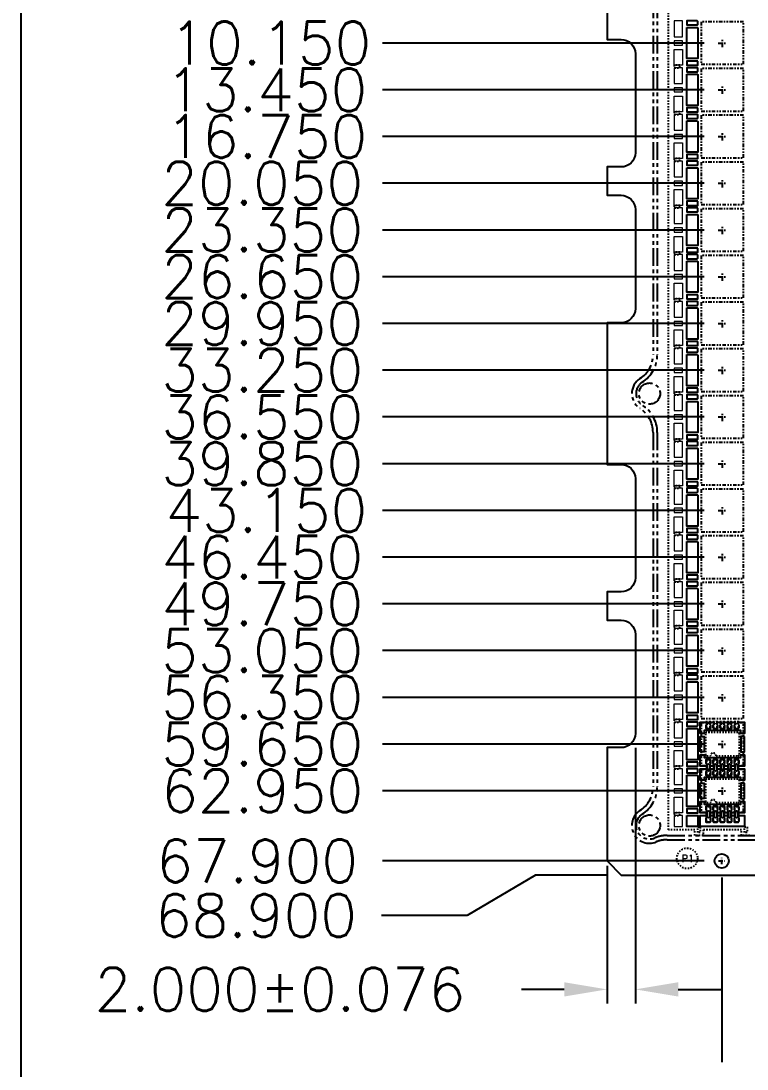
# Model space of a CAD drawing. Extents: x -347 to 20, y -460 to 3.
# Drawn here: x -346.9 to -295.6, y -351.4 to -277.4 of the extents above; entities that cross this region are included whole.
import ezdxf

# ---------------------------------------------------------------- set-up
doc = ezdxf.new("R2010")
doc.units = 0
doc.header["$MEASUREMENT"] = 0
for name, pattern in [('CENTER', [50.8, 31.75, -6.35, 6.35, -6.35]), ('HIDDEN', [0.375, 0.25, -0.125]), ('PHANTOM', [2.5, 1.25, -0.25, 0.25, -0.25, 0.25, -0.25])]:
    doc.linetypes.add(name, pattern=pattern)
for name, color, linetype in [('1', 7, 'CONTINUOUS'), ('1D', 4, 'CONTINUOUS'), ('TEMPLATE', 6, 'CONTINUOUS')]:
    doc.layers.add(name, color=color, linetype=linetype)
doc.styles.add('ROMANS', font='romans', dxfattribs={"width": 0.85, "height": 0.08})
doc.styles.add('simplex', font='SIMPLEX.SHX')

msp = doc.modelspace()

# ---------------------------------------------------------------- linework, layer by layer
at = {"layer": '1'}
msp.add_lwpolyline([(-305.4883, -268.7538), (-305.4883, -278.7538), (-304.4883, -278.7538, -0.4142136), (-303.4883, -279.7538), (-303.4883, -286.7538, -0.4142136), (-304.4883, -287.7538), (-305.4883, -287.7538), (-305.4883, -289.7538), (-304.4883, -289.7538, -0.4142136), (-303.4883, -290.7538), (-303.4883, -297.7538, -0.4142136), (-304.4883, -298.7538), (-305.4883, -298.7538), (-305.4883, -308.7538), (-304.4883, -308.7538, -0.4142136), (-303.4883, -309.7538), (-303.4883, -316.7538, -0.4142136), (-304.4883, -317.7538), (-305.4883, -317.7538), (-305.4883, -319.7538), (-304.4883, -319.7538, -0.4142136), (-303.4883, -320.7538), (-303.4883, -327.7538, -0.4142136), (-304.4883, -328.7538), (-305.4883, -328.7538), (-305.4883, -336.7538), (-304.4883, -337.7538), (-56.4883, -337.7538)], format="xyb", dxfattribs=at)
at = {"layer": '1', "lineweight": 20}
for points in [[(-300.7383, -278.5538), (-300.1583, -278.5538), (-300.1583, -277.4438), (-300.7383, -277.4438)], [(-300.7383, -279.1538), (-300.1583, -279.1538), (-300.1583, -278.8538), (-300.7383, -278.8538)], [(-300.1583, -279.4538), (-300.1583, -280.5638), (-300.7383, -280.5638), (-300.7383, -279.4538)], [(-300.7383, -281.8538), (-300.1583, -281.8538), (-300.1583, -280.7438), (-300.7383, -280.7438)], [(-300.7383, -282.4538), (-300.1583, -282.4538), (-300.1583, -282.1538), (-300.7383, -282.1538)], [(-300.1583, -282.7538), (-300.1583, -283.8638), (-300.7383, -283.8638), (-300.7383, -282.7538)], [(-300.7383, -285.1538), (-300.1583, -285.1538), (-300.1583, -284.0438), (-300.7383, -284.0438)], [(-300.7383, -285.7538), (-300.1583, -285.7538), (-300.1583, -285.4538), (-300.7383, -285.4538)], [(-300.1583, -286.0538), (-300.1583, -287.1638), (-300.7383, -287.1638), (-300.7383, -286.0538)], [(-300.7383, -288.4538), (-300.1583, -288.4538), (-300.1583, -287.3438), (-300.7383, -287.3438)], [(-300.7383, -289.0538), (-300.1583, -289.0538), (-300.1583, -288.7538), (-300.7383, -288.7538)], [(-300.1583, -289.3538), (-300.1583, -290.4638), (-300.7383, -290.4638), (-300.7383, -289.3538)], [(-300.7383, -291.7538), (-300.1583, -291.7538), (-300.1583, -290.6438), (-300.7383, -290.6438)], [(-300.7383, -292.3538), (-300.1583, -292.3538), (-300.1583, -292.0538), (-300.7383, -292.0538)], [(-300.1583, -292.6538), (-300.1583, -293.7638), (-300.7383, -293.7638), (-300.7383, -292.6538)], [(-300.7383, -295.0538), (-300.1583, -295.0538), (-300.1583, -293.9438), (-300.7383, -293.9438)], [(-300.7383, -295.6538), (-300.1583, -295.6538), (-300.1583, -295.3538), (-300.7383, -295.3538)], [(-300.1583, -295.9538), (-300.1583, -297.0638), (-300.7383, -297.0638), (-300.7383, -295.9538)], [(-300.7383, -298.3538), (-300.1583, -298.3538), (-300.1583, -297.2438), (-300.7383, -297.2438)], [(-300.7383, -298.9538), (-300.1583, -298.9538), (-300.1583, -298.6538), (-300.7383, -298.6538)], [(-300.1583, -299.2538), (-300.1583, -300.3638), (-300.7383, -300.3638), (-300.7383, -299.2538)], [(-300.7383, -301.6538), (-300.1583, -301.6538), (-300.1583, -300.5438), (-300.7383, -300.5438)], [(-300.7383, -302.2538), (-300.1583, -302.2538), (-300.1583, -301.9538), (-300.7383, -301.9538)], [(-300.1583, -302.5538), (-300.1583, -303.6638), (-300.7383, -303.6638), (-300.7383, -302.5538)], [(-300.7383, -304.9538), (-300.1583, -304.9538), (-300.1583, -303.8438), (-300.7383, -303.8438)], [(-300.7383, -305.5538), (-300.1583, -305.5538), (-300.1583, -305.2538), (-300.7383, -305.2538)], [(-300.1583, -305.8538), (-300.1583, -306.9638), (-300.7383, -306.9638), (-300.7383, -305.8538)], [(-300.7383, -308.2538), (-300.1583, -308.2538), (-300.1583, -307.1438), (-300.7383, -307.1438)], [(-300.7383, -308.8538), (-300.1583, -308.8538), (-300.1583, -308.5538), (-300.7383, -308.5538)], [(-300.1583, -309.1538), (-300.1583, -310.2638), (-300.7383, -310.2638), (-300.7383, -309.1538)], [(-300.7383, -311.5538), (-300.1583, -311.5538), (-300.1583, -310.4438), (-300.7383, -310.4438)], [(-300.7383, -312.1538), (-300.1583, -312.1538), (-300.1583, -311.8538), (-300.7383, -311.8538)], [(-300.1583, -312.4538), (-300.1583, -313.5638), (-300.7383, -313.5638), (-300.7383, -312.4538)], [(-300.7383, -314.8538), (-300.1583, -314.8538), (-300.1583, -313.7438), (-300.7383, -313.7438)], [(-300.7383, -315.4538), (-300.1583, -315.4538), (-300.1583, -315.1538), (-300.7383, -315.1538)], [(-300.1583, -315.7538), (-300.1583, -316.8638), (-300.7383, -316.8638), (-300.7383, -315.7538)], [(-300.7383, -318.1538), (-300.1583, -318.1538), (-300.1583, -317.0438), (-300.7383, -317.0438)], [(-300.7383, -318.7538), (-300.1583, -318.7538), (-300.1583, -318.4538), (-300.7383, -318.4538)], [(-300.1583, -319.0538), (-300.1583, -320.1638), (-300.7383, -320.1638), (-300.7383, -319.0538)], [(-300.7383, -321.4538), (-300.1583, -321.4538), (-300.1583, -320.3438), (-300.7383, -320.3438)], [(-300.7383, -322.0538), (-300.1583, -322.0538), (-300.1583, -321.7538), (-300.7383, -321.7538)], [(-300.1583, -322.3538), (-300.1583, -323.4638), (-300.7383, -323.4638), (-300.7383, -322.3538)], [(-300.7383, -324.7538), (-300.1583, -324.7538), (-300.1583, -323.6438), (-300.7383, -323.6438)], [(-300.7383, -325.3538), (-300.1583, -325.3538), (-300.1583, -325.0538), (-300.7383, -325.0538)], [(-300.1583, -325.6538), (-300.1583, -326.7638), (-300.7383, -326.7638), (-300.7383, -325.6538)], [(-300.7383, -328.0538), (-300.1583, -328.0538), (-300.1583, -326.9438), (-300.7383, -326.9438)], [(-300.7383, -328.6538), (-300.1583, -328.6538), (-300.1583, -328.3538), (-300.7383, -328.3538)], [(-300.1583, -328.9538), (-300.1583, -330.0638), (-300.7383, -330.0638), (-300.7383, -328.9538)], [(-300.7383, -331.3538), (-300.1583, -331.3538), (-300.1583, -330.2438), (-300.7383, -330.2438)], [(-300.7383, -331.9538), (-300.1583, -331.9538), (-300.1583, -331.6538), (-300.7383, -331.6538)], [(-300.1583, -332.2538), (-300.1583, -333.3638), (-300.7383, -333.3638), (-300.7383, -332.2538)], [(-300.7383, -334.3238), (-300.1583, -334.3238), (-300.1583, -333.5438), (-300.7383, -333.5438)]]:
    msp.add_lwpolyline(points, close=True, dxfattribs=at)
at = {"layer": '1'}
for points in [[(-299.1283, -277.7288, 0.4142136), (-299.0783, -277.6788), (-299.0783, -277.4938, 0.4142136), (-299.1283, -277.4438), (-299.8583, -277.4438), (-299.8583, -277.7288)], [(-299.1283, -281.0288, 0.4142136), (-299.0783, -280.9788), (-299.0783, -280.7938, 0.4142136), (-299.1283, -280.7438), (-299.8583, -280.7438), (-299.8583, -281.0288)], [(-299.1283, -284.3288, 0.4142136), (-299.0783, -284.2788), (-299.0783, -284.0938, 0.4142136), (-299.1283, -284.0438), (-299.8583, -284.0438), (-299.8583, -284.3288)], [(-299.1283, -287.6288, 0.4142136), (-299.0783, -287.5788), (-299.0783, -287.3938, 0.4142136), (-299.1283, -287.3438), (-299.8583, -287.3438), (-299.8583, -287.6288)], [(-299.1283, -290.9288, 0.4142136), (-299.0783, -290.8788), (-299.0783, -290.6938, 0.4142136), (-299.1283, -290.6438), (-299.8583, -290.6438), (-299.8583, -290.9288)], [(-299.1283, -294.2288, 0.4142136), (-299.0783, -294.1788), (-299.0783, -293.9938, 0.4142136), (-299.1283, -293.9438), (-299.8583, -293.9438), (-299.8583, -294.2288)], [(-299.1283, -297.5288, 0.4142136), (-299.0783, -297.4788), (-299.0783, -297.2938, 0.4142136), (-299.1283, -297.2438), (-299.8583, -297.2438), (-299.8583, -297.5288)], [(-299.1283, -300.8288, 0.4142136), (-299.0783, -300.7788), (-299.0783, -300.5938, 0.4142136), (-299.1283, -300.5438), (-299.8583, -300.5438), (-299.8583, -300.8288)], [(-299.1283, -304.1288, 0.4142136), (-299.0783, -304.0788), (-299.0783, -303.8938, 0.4142136), (-299.1283, -303.8438), (-299.8583, -303.8438), (-299.8583, -304.1288)], [(-299.1283, -307.4288, 0.4142136), (-299.0783, -307.3788), (-299.0783, -307.1938, 0.4142136), (-299.1283, -307.1438), (-299.8583, -307.1438), (-299.8583, -307.4288)], [(-299.1283, -310.7288, 0.4142136), (-299.0783, -310.6788), (-299.0783, -310.4938, 0.4142136), (-299.1283, -310.4438), (-299.8583, -310.4438), (-299.8583, -310.7288)], [(-299.1283, -314.0288, 0.4142136), (-299.0783, -313.9788), (-299.0783, -313.7938, 0.4142136), (-299.1283, -313.7438), (-299.8583, -313.7438), (-299.8583, -314.0288)], [(-299.1283, -317.3288, 0.4142136), (-299.0783, -317.2788), (-299.0783, -317.0938, 0.4142136), (-299.1283, -317.0438), (-299.8583, -317.0438), (-299.8583, -317.3288)], [(-299.1283, -320.6288, 0.4142136), (-299.0783, -320.5788), (-299.0783, -320.3938, 0.4142136), (-299.1283, -320.3438), (-299.8583, -320.3438), (-299.8583, -320.6288)], [(-299.1283, -323.9288, 0.4142136), (-299.0783, -323.8788), (-299.0783, -323.6938, 0.4142136), (-299.1283, -323.6438), (-299.8583, -323.6438), (-299.8583, -323.9288)], [(-299.1283, -327.2288, 0.4142136), (-299.0783, -327.1788), (-299.0783, -326.9938, 0.4142136), (-299.1283, -326.9438), (-299.8583, -326.9438), (-299.8583, -327.2288)], [(-297.1633, -327.3538), (-297.1633, -327.1904), (-297.2133, -327.1038), (-297.2133, -326.9438), (-296.9633, -326.9438), (-296.9633, -327.1038), (-297.0133, -327.1904), (-297.0133, -327.3538, 0.4142132), (-296.9633, -327.4038), (-296.7133, -327.4038, 0.4142139), (-296.6633, -327.3538), (-296.6633, -327.1904), (-296.7133, -327.1038), (-296.7133, -326.9438), (-296.4633, -326.9438), (-296.4633, -327.1038), (-296.5133, -327.1904), (-296.5133, -327.3538, 0.4142132), (-296.4633, -327.4038), (-296.2133, -327.4038, 0.4142139), (-296.1633, -327.3538), (-296.1633, -327.1904), (-296.2133, -327.1038), (-296.2133, -326.9438), (-295.7783, -326.9438), (-295.7783, -327.7538), (-296.0383, -327.7538), (-296.0383, -327.5538), (-298.6383, -327.5538), (-298.6383, -327.7538), (-298.8983, -327.7538), (-298.8983, -326.9438), (-298.4633, -326.9438), (-298.4633, -327.1038), (-298.5133, -327.1904), (-298.5133, -327.3538, 0.4142132), (-298.4633, -327.4038), (-298.2133, -327.4038, 0.4142139), (-298.1633, -327.3538), (-298.1633, -327.1904), (-298.2133, -327.1038), (-298.2133, -326.9438), (-297.9633, -326.9438), (-297.9633, -327.1038), (-298.0133, -327.1904), (-298.0133, -327.3538, 0.4142132), (-297.9633, -327.4038), (-297.7133, -327.4038, 0.4142139), (-297.6633, -327.3538), (-297.6633, -327.1904), (-297.7133, -327.1038), (-297.7133, -326.9438), (-297.4633, -326.9438), (-297.4633, -327.1038), (-297.5133, -327.1904), (-297.5133, -327.3538, 0.4142132), (-297.4633, -327.4038), (-297.2133, -327.4038, 0.4142139)], [(-297.4633, -329.6038, 0.4142132), (-297.5133, -329.6538), (-297.5133, -329.8172), (-297.4633, -329.9038), (-297.4633, -330.0638), (-297.7133, -330.0638), (-297.7133, -329.9038), (-297.6633, -329.8172), (-297.6633, -329.6538, 0.4142139), (-297.7133, -329.6038), (-297.9633, -329.6038, 0.4142132), (-298.0133, -329.6538), (-298.0133, -329.8172), (-297.9633, -329.9038), (-297.9633, -330.0638), (-298.2133, -330.0638), (-298.2133, -329.9038), (-298.1633, -329.8172), (-298.1633, -329.6538, 0.4142139), (-298.2133, -329.6038), (-298.4633, -329.6038, 0.4142132), (-298.5133, -329.6538), (-298.5133, -329.8172), (-298.4633, -329.9038), (-298.4633, -330.0638), (-298.8983, -330.0638), (-298.8983, -329.2538), (-298.6383, -329.2538), (-298.6383, -329.4538), (-296.0383, -329.4538), (-296.0383, -329.2538), (-295.7783, -329.2538), (-295.7783, -330.0638), (-296.2133, -330.0638), (-296.2133, -329.9038), (-296.1633, -329.8172), (-296.1633, -329.6538, 0.4142139), (-296.2133, -329.6038), (-296.4633, -329.6038, 0.4142132), (-296.5133, -329.6538), (-296.5133, -329.8172), (-296.4633, -329.9038), (-296.4633, -330.0638), (-296.7133, -330.0638), (-296.7133, -329.9038), (-296.6633, -329.8172), (-296.6633, -329.6538, 0.4142139), (-296.7133, -329.6038), (-296.9633, -329.6038, 0.4142132), (-297.0133, -329.6538), (-297.0133, -329.8172), (-296.9633, -329.9038), (-296.9633, -330.0638), (-297.2133, -330.0638), (-297.2133, -329.9038), (-297.1633, -329.8172), (-297.1633, -329.6538, 0.4142139), (-297.2133, -329.6038)], [(-299.1283, -330.5288, 0.4142136), (-299.0783, -330.4788), (-299.0783, -330.2938, 0.4142136), (-299.1283, -330.2438), (-299.8583, -330.2438), (-299.8583, -330.5288)], [(-297.1633, -330.6538), (-297.1633, -330.4904), (-297.2133, -330.4038), (-297.2133, -330.2438), (-296.9633, -330.2438), (-296.9633, -330.4038), (-297.0133, -330.4904), (-297.0133, -330.6538, 0.4142132), (-296.9633, -330.7038), (-296.7133, -330.7038, 0.4142139), (-296.6633, -330.6538), (-296.6633, -330.4904), (-296.7133, -330.4038), (-296.7133, -330.2438), (-296.4633, -330.2438), (-296.4633, -330.4038), (-296.5133, -330.4904), (-296.5133, -330.6538, 0.4142132), (-296.4633, -330.7038), (-296.2133, -330.7038, 0.4142139), (-296.1633, -330.6538), (-296.1633, -330.4904), (-296.2133, -330.4038), (-296.2133, -330.2438), (-295.7783, -330.2438), (-295.7783, -331.0538), (-296.0383, -331.0538), (-296.0383, -330.8538), (-298.6383, -330.8538), (-298.6383, -331.0538), (-298.8983, -331.0538), (-298.8983, -330.2438), (-298.4633, -330.2438), (-298.4633, -330.4038), (-298.5133, -330.4904), (-298.5133, -330.6538, 0.4142132), (-298.4633, -330.7038), (-298.2133, -330.7038, 0.4142139), (-298.1633, -330.6538), (-298.1633, -330.4904), (-298.2133, -330.4038), (-298.2133, -330.2438), (-297.9633, -330.2438), (-297.9633, -330.4038), (-298.0133, -330.4904), (-298.0133, -330.6538, 0.4142132), (-297.9633, -330.7038), (-297.7133, -330.7038, 0.4142139), (-297.6633, -330.6538), (-297.6633, -330.4904), (-297.7133, -330.4038), (-297.7133, -330.2438), (-297.4633, -330.2438), (-297.4633, -330.4038), (-297.5133, -330.4904), (-297.5133, -330.6538, 0.4142132), (-297.4633, -330.7038), (-297.2133, -330.7038, 0.4142139)], [(-297.4633, -332.9038, 0.4142132), (-297.5133, -332.9538), (-297.5133, -333.1172), (-297.4633, -333.2038), (-297.4633, -333.3638), (-297.7133, -333.3638), (-297.7133, -333.2038), (-297.6633, -333.1172), (-297.6633, -332.9538, 0.4142139), (-297.7133, -332.9038), (-297.9633, -332.9038, 0.4142132), (-298.0133, -332.9538), (-298.0133, -333.1172), (-297.9633, -333.2038), (-297.9633, -333.3638), (-298.2133, -333.3638), (-298.2133, -333.2038), (-298.1633, -333.1172), (-298.1633, -332.9538, 0.4142139), (-298.2133, -332.9038), (-298.4633, -332.9038, 0.4142132), (-298.5133, -332.9538), (-298.5133, -333.1172), (-298.4633, -333.2038), (-298.4633, -333.3638), (-298.8983, -333.3638), (-298.8983, -332.5538), (-298.6383, -332.5538), (-298.6383, -332.7538), (-296.0383, -332.7538), (-296.0383, -332.5538), (-295.7783, -332.5538), (-295.7783, -333.3638), (-296.2133, -333.3638), (-296.2133, -333.2038), (-296.1633, -333.1172), (-296.1633, -332.9538, 0.4142139), (-296.2133, -332.9038), (-296.4633, -332.9038, 0.4142132), (-296.5133, -332.9538), (-296.5133, -333.1172), (-296.4633, -333.2038), (-296.4633, -333.3638), (-296.7133, -333.3638), (-296.7133, -333.2038), (-296.6633, -333.1172), (-296.6633, -332.9538, 0.4142139), (-296.7133, -332.9038), (-296.9633, -332.9038, 0.4142132), (-297.0133, -332.9538), (-297.0133, -333.1172), (-296.9633, -333.2038), (-296.9633, -333.3638), (-297.2133, -333.3638), (-297.2133, -333.2038), (-297.1633, -333.1172), (-297.1633, -332.9538, 0.4142139), (-297.2133, -332.9038)], [(-295.7783, -334.3238), (-298.8983, -334.3238), (-298.8983, -333.5438), (-298.4633, -333.5438), (-298.4633, -333.7038), (-298.5133, -333.7904), (-298.5133, -333.9538, 0.4142132), (-298.4633, -334.0038), (-298.2133, -334.0038, 0.4142139), (-298.1633, -333.9538), (-298.1633, -333.7904), (-298.2133, -333.7038), (-298.2133, -333.5438), (-297.9633, -333.5438), (-297.9633, -333.7038), (-298.0133, -333.7904), (-298.0133, -333.9538, 0.4142132), (-297.9633, -334.0038), (-297.7133, -334.0038, 0.4142139), (-297.6633, -333.9538), (-297.6633, -333.7904), (-297.7133, -333.7038), (-297.7133, -333.5438), (-297.4633, -333.5438), (-297.4633, -333.7038), (-297.5133, -333.7904), (-297.5133, -333.9538, 0.4142132), (-297.4633, -334.0038), (-297.2133, -334.0038, 0.4142139), (-297.1633, -333.9538), (-297.1633, -333.7904), (-297.2133, -333.7038), (-297.2133, -333.5438), (-296.9633, -333.5438), (-296.9633, -333.7038), (-297.0133, -333.7904), (-297.0133, -333.9538, 0.4142132), (-296.9633, -334.0038), (-296.7133, -334.0038, 0.4142139), (-296.6633, -333.9538), (-296.6633, -333.7904), (-296.7133, -333.7038), (-296.7133, -333.5438), (-296.4633, -333.5438), (-296.4633, -333.7038), (-296.5133, -333.7904), (-296.5133, -333.9538, 0.4142132), (-296.4633, -334.0038), (-296.2133, -334.0038, 0.4142139), (-296.1633, -333.9538), (-296.1633, -333.7904), (-296.2133, -333.7038), (-296.2133, -333.5438), (-295.7783, -333.5438)]]:
    msp.add_lwpolyline(points, format="xyb", close=True, dxfattribs=at)
at = {"layer": '1', "linetype": 'ByBlock'}
for points in [[(-299.8623, -277.9038), (-299.1283, -277.9038, -0.4142136), (-299.0783, -277.9538), (-299.0783, -280.1038), (-299.8623, -280.1038)], [(-299.8623, -281.2038), (-299.1283, -281.2038, -0.4142136), (-299.0783, -281.2538), (-299.0783, -283.4038), (-299.8623, -283.4038)], [(-299.8623, -284.5038), (-299.1283, -284.5038, -0.4142136), (-299.0783, -284.5538), (-299.0783, -286.7038), (-299.8623, -286.7038)], [(-299.8623, -287.8038), (-299.1283, -287.8038, -0.4142136), (-299.0783, -287.8538), (-299.0783, -290.0038), (-299.8623, -290.0038)], [(-299.8623, -291.1038), (-299.1283, -291.1038, -0.4142136), (-299.0783, -291.1538), (-299.0783, -293.3038), (-299.8623, -293.3038)], [(-299.8623, -294.4038), (-299.1283, -294.4038, -0.4142136), (-299.0783, -294.4538), (-299.0783, -296.6038), (-299.8623, -296.6038)], [(-299.8623, -297.7038), (-299.1283, -297.7038, -0.4142136), (-299.0783, -297.7538), (-299.0783, -299.9038), (-299.8623, -299.9038)], [(-299.8623, -301.0038), (-299.1283, -301.0038, -0.4142136), (-299.0783, -301.0538), (-299.0783, -303.2038), (-299.8623, -303.2038)], [(-299.8623, -304.3038), (-299.1283, -304.3038, -0.4142136), (-299.0783, -304.3538), (-299.0783, -306.5038), (-299.8623, -306.5038)], [(-299.8623, -307.6038), (-299.1283, -307.6038, -0.4142136), (-299.0783, -307.6538), (-299.0783, -309.8038), (-299.8623, -309.8038)], [(-299.8623, -310.9038), (-299.1283, -310.9038, -0.4142136), (-299.0783, -310.9538), (-299.0783, -313.1038), (-299.8623, -313.1038)], [(-299.8623, -314.2038), (-299.1283, -314.2038, -0.4142136), (-299.0783, -314.2538), (-299.0783, -316.4038), (-299.8623, -316.4038)], [(-299.8623, -317.5038), (-299.1283, -317.5038, -0.4142136), (-299.0783, -317.5538), (-299.0783, -319.7038), (-299.8623, -319.7038)], [(-299.8623, -320.8038), (-299.1283, -320.8038, -0.4142136), (-299.0783, -320.8538), (-299.0783, -323.0038), (-299.8623, -323.0038)], [(-299.8623, -324.1038), (-299.1283, -324.1038, -0.4142136), (-299.0783, -324.1538), (-299.0783, -326.3038), (-299.8623, -326.3038)], [(-299.8623, -327.4038), (-299.1283, -327.4038, -0.4142136), (-299.0783, -327.4538), (-299.0783, -329.6038), (-299.8623, -329.6038)], [(-299.8623, -330.7038), (-299.1283, -330.7038, -0.4142136), (-299.0783, -330.7538), (-299.0783, -332.9038), (-299.8623, -332.9038)]]:
    msp.add_lwpolyline(points, format="xyb", close=True, dxfattribs=at)
at = {"layer": '1'}
for points in [[(-299.0783, -280.2788), (-299.8583, -280.2788), (-299.8583, -280.5638), (-299.0783, -280.5638)], [(-299.0783, -283.5788), (-299.8583, -283.5788), (-299.8583, -283.8638), (-299.0783, -283.8638)], [(-299.0783, -286.8788), (-299.8583, -286.8788), (-299.8583, -287.1638), (-299.0783, -287.1638)], [(-299.0783, -290.1788), (-299.8583, -290.1788), (-299.8583, -290.4638), (-299.0783, -290.4638)], [(-299.0783, -293.4788), (-299.8583, -293.4788), (-299.8583, -293.7638), (-299.0783, -293.7638)], [(-299.0783, -296.7788), (-299.8583, -296.7788), (-299.8583, -297.0638), (-299.0783, -297.0638)], [(-299.0783, -300.0788), (-299.8583, -300.0788), (-299.8583, -300.3638), (-299.0783, -300.3638)], [(-299.0783, -303.3788), (-299.8583, -303.3788), (-299.8583, -303.6638), (-299.0783, -303.6638)], [(-299.0783, -306.6788), (-299.8583, -306.6788), (-299.8583, -306.9638), (-299.0783, -306.9638)], [(-299.0783, -309.9788), (-299.8583, -309.9788), (-299.8583, -310.2638), (-299.0783, -310.2638)], [(-299.0783, -313.2788), (-299.8583, -313.2788), (-299.8583, -313.5638), (-299.0783, -313.5638)], [(-299.0783, -316.5788), (-299.8583, -316.5788), (-299.8583, -316.8638), (-299.0783, -316.8638)], [(-299.0783, -319.8788), (-299.8583, -319.8788), (-299.8583, -320.1638), (-299.0783, -320.1638)], [(-299.0783, -323.1788), (-299.8583, -323.1788), (-299.8583, -323.4638), (-299.0783, -323.4638)], [(-299.0783, -326.4788), (-299.8583, -326.4788), (-299.8583, -326.7638), (-299.0783, -326.7638)], [(-298.8983, -329.0375), (-298.8983, -327.9702), (-298.6383, -327.9702), (-298.6383, -329.0375)], [(-295.7783, -327.9702), (-296.0383, -327.9702), (-296.0383, -329.0375), (-295.7783, -329.0375)], [(-299.0783, -329.7788), (-299.8583, -329.7788), (-299.8583, -330.0638), (-299.0783, -330.0638)], [(-298.8983, -332.3375), (-298.8983, -331.2702), (-298.6383, -331.2702), (-298.6383, -332.3375)], [(-295.7783, -331.2702), (-296.0383, -331.2702), (-296.0383, -332.3375), (-295.7783, -332.3375)], [(-299.0783, -333.0788), (-299.8583, -333.0788), (-299.8583, -333.3638), (-299.0783, -333.3638)], [(-299.8583, -333.5438), (-299.0783, -333.5438), (-299.0783, -334.3238), (-299.8583, -334.3238)]]:
    msp.add_lwpolyline(points, close=True, dxfattribs=at)
msp.add_circle((-297.3883, -336.7538), 0.5, dxfattribs=at)
at = {"layer": '1D', "linetype": 'CENTER', "ltscale": 0.01}
for p, q in [((-297.3383, -279.2926), (-297.3383, -278.7151)), ((-297.6271, -279.0038), (-297.0496, -279.0038)), ((-297.6271, -282.3038), (-297.0496, -282.3038)), ((-297.3383, -282.5926), (-297.3383, -282.0151)), ((-297.6271, -285.6038), (-297.0496, -285.6038)), ((-297.3383, -285.8926), (-297.3383, -285.3151)), ((-297.6271, -288.9038), (-297.0496, -288.9038)), ((-297.3383, -289.1926), (-297.3383, -288.6151)), ((-297.6271, -292.2038), (-297.0496, -292.2038)), ((-297.3383, -292.4926), (-297.3383, -291.9151)), ((-297.3383, -295.7926), (-297.3383, -295.2151)), ((-297.6271, -295.5038), (-297.0496, -295.5038)), ((-297.6271, -298.8038), (-297.0496, -298.8038)), ((-297.3383, -299.0926), (-297.3383, -298.5151)), ((-297.3383, -302.3926), (-297.3383, -301.8151)), ((-297.6271, -302.1038), (-297.0496, -302.1038)), ((-297.6271, -305.4038), (-297.0496, -305.4038)), ((-297.3383, -305.6926), (-297.3383, -305.1151)), ((-297.3383, -308.9926), (-297.3383, -308.4151)), ((-297.6271, -308.7038), (-297.0496, -308.7038)), ((-297.6271, -312.0038), (-297.0496, -312.0038)), ((-297.3383, -312.2926), (-297.3383, -311.7151)), ((-297.3383, -315.5926), (-297.3383, -315.0151)), ((-297.6271, -315.3038), (-297.0496, -315.3038)), ((-297.6271, -318.6038), (-297.0496, -318.6038)), ((-297.3383, -318.8926), (-297.3383, -318.3151)), ((-297.6271, -321.9038), (-297.0496, -321.9038)), ((-297.3383, -322.1926), (-297.3383, -321.6151)), ((-297.6271, -325.2038), (-297.0496, -325.2038)), ((-297.3383, -325.4926), (-297.3383, -324.9151)), ((-297.6271, -328.5038), (-297.0496, -328.5038)), ((-297.3383, -328.7926), (-297.3383, -328.2151)), ((-297.3883, -336.9835), (-297.3883, -336.5242)), ((-297.6179, -336.7538), (-297.1587, -336.7538))]:
    msp.add_line(p, q, dxfattribs=at)
at = {"layer": '1D', "linetype": 'ByBlock'}
for p, q in [((-298.6351, -279.0038), (-321.3433, -279.0038)), ((-298.6351, -282.3038), (-321.3433, -282.3038)), ((-298.6351, -285.6038), (-321.3433, -285.6038)), ((-298.6351, -288.9038), (-321.3433, -288.9038)), ((-298.6351, -292.2038), (-321.3433, -292.2038)), ((-298.6351, -295.5038), (-321.3433, -295.5038)), ((-298.6351, -298.8038), (-321.3433, -298.8038)), ((-298.6351, -302.1038), (-321.3433, -302.1038)), ((-298.6351, -305.4038), (-321.3433, -305.4038)), ((-298.6351, -308.7038), (-321.3433, -308.7038)), ((-298.6351, -312.0038), (-321.3433, -312.0038)), ((-298.6351, -315.3038), (-321.3433, -315.3038)), ((-298.6351, -318.6038), (-321.3433, -318.6038)), ((-298.6351, -321.9038), (-321.3433, -321.9038)), ((-298.6351, -325.2038), (-321.3433, -325.2038)), ((-298.6351, -328.5038), (-321.3433, -328.5038)), ((-303.4883, -328.7618), (-303.4883, -346.8295)), ((-298.6351, -331.8038), (-321.3433, -331.8038)), ((-298.6259, -336.7538), (-321.3433, -336.7538)), ((-305.4883, -337.1024), (-305.4883, -346.8295)), ((-310.5383, -337.7538), (-315.3734, -340.6053)), ((-305.4963, -337.7538), (-310.5383, -337.7538)), ((-315.3734, -340.6053), (-321.4234, -340.6053)), ((-308.5133, -345.8215), (-311.5383, -345.8215)), ((-300.4633, -345.8215), (-297.4383, -345.8215))]:
    msp.add_line(p, q, dxfattribs=at)
at = {"layer": '1D'}
msp.add_line((-297.3883, -337.9244), (-297.3883, -350.9639), dxfattribs=at)
at = {"layer": '1D', "color": 2, "linetype": 'PHANTOM'}
for points in [[(-247.2383, -272.2538), (-301.2383, -272.2538, -0.0990195), (-302.0076, -272.1, 0.9166595), (-303.1614, -274.3072, -0.2559241), (-302.2383, -275.9925), (-302.2383, -301.0152, -0.2559241), (-303.1614, -302.7005, 0.5477226), (-303.1614, -304.8072, -0.2559241), (-302.2383, -306.4925), (-302.2383, -331.5152, -0.2559241), (-303.1614, -333.2005, 0.9166595), (-302.0076, -335.4077, -0.0990195), (-301.2383, -335.2538), (-247.2383, -335.2538, -0.0990195), (-246.4691, -335.4077, 0.9166595), (-245.3153, -333.2005, -0.2559241), (-246.2383, -331.5152), (-246.2383, -306.4925, -0.2559241), (-245.3153, -304.8072, 0.5477226), (-245.3153, -302.7005, -0.2559241), (-246.2383, -301.0152), (-246.2383, -275.9925, -0.2559241), (-245.3153, -274.3072, 0.9166595), (-246.4691, -272.1, -0.0990195)], [(-247.2383, -272.5538), (-301.2383, -272.5538, -0.0990195), (-302.1229, -272.3769, 0.9166595), (-302.9999, -274.0544, -0.2559241), (-301.9383, -275.9925), (-301.9383, -301.0152, -0.2559241), (-302.9999, -302.9533, 0.5477226), (-302.9999, -304.5544, -0.2559241), (-301.9383, -306.4925), (-301.9383, -331.5152, -0.2559241), (-302.9999, -333.4533, 0.9166595), (-302.1229, -335.1308, -0.0990195), (-301.2383, -334.9538), (-247.2383, -334.9538, -0.0990195), (-246.3537, -335.1308, 0.9166595), (-245.4768, -333.4533, -0.2559241), (-246.5383, -331.5152), (-246.5383, -306.4925, -0.2559241), (-245.4768, -304.5544, 0.5477226), (-245.4768, -302.9533, -0.2559241), (-246.5383, -301.0152), (-246.5383, -275.9925, -0.2559241), (-245.4768, -274.0544, 0.9166595), (-246.3537, -272.3769, -0.0990195)]]:
    msp.add_lwpolyline(points, format="xyb", close=True, dxfattribs=at)
at = {"layer": '1D', "linetype": 'HIDDEN', "ltscale": 0.2}
msp.add_lwpolyline([(-295.3983, -334.9538), (-295.9783, -334.9538), (-295.9783, -334.5538), (-298.6983, -334.5538), (-298.6983, -334.9538), (-299.2783, -334.9538), (-299.2783, -334.5538), (-301.1383, -334.5538), (-301.1383, -272.9538)], dxfattribs=at)
at = {"layer": '1D', "color": 2, "linetype": 'PHANTOM', "ltscale": 0.2}
for points in [[(-295.8383, -280.5038), (-295.8383, -277.5038), (-298.8383, -277.5038), (-298.8383, -280.5038)], [(-295.8383, -283.8038), (-295.8383, -280.8038), (-298.8383, -280.8038), (-298.8383, -283.8038)], [(-295.8383, -287.1038), (-295.8383, -284.1038), (-298.8383, -284.1038), (-298.8383, -287.1038)], [(-295.8383, -290.4038), (-295.8383, -287.4038), (-298.8383, -287.4038), (-298.8383, -290.4038)], [(-295.8383, -293.7038), (-295.8383, -290.7038), (-298.8383, -290.7038), (-298.8383, -293.7038)], [(-295.8383, -297.0038), (-295.8383, -294.0038), (-298.8383, -294.0038), (-298.8383, -297.0038)], [(-295.8383, -300.3038), (-295.8383, -297.3038), (-298.8383, -297.3038), (-298.8383, -300.3038)], [(-295.8383, -303.6038), (-295.8383, -300.6038), (-298.8383, -300.6038), (-298.8383, -303.6038)], [(-295.8383, -306.9038), (-295.8383, -303.9038), (-298.8383, -303.9038), (-298.8383, -306.9038)], [(-295.8383, -310.2038), (-295.8383, -307.2038), (-298.8383, -307.2038), (-298.8383, -310.2038)], [(-295.8383, -313.5038), (-295.8383, -310.5038), (-298.8383, -310.5038), (-298.8383, -313.5038)], [(-295.8383, -316.8038), (-295.8383, -313.8038), (-298.8383, -313.8038), (-298.8383, -316.8038)], [(-295.8383, -320.1038), (-295.8383, -317.1038), (-298.8383, -317.1038), (-298.8383, -320.1038)], [(-295.8383, -323.4038), (-295.8383, -320.4038), (-298.8383, -320.4038), (-298.8383, -323.4038)], [(-295.8383, -326.7038), (-295.8383, -323.7038), (-298.8383, -323.7038), (-298.8383, -326.7038)], [(-295.8383, -330.0038), (-295.8383, -327.0038), (-298.8383, -327.0038), (-298.8383, -330.0038)], [(-295.8383, -333.3038), (-295.8383, -330.3038), (-298.8383, -330.3038), (-298.8383, -333.3038)]]:
    msp.add_lwpolyline(points, close=True, dxfattribs=at)
at = {"layer": '1D', "linetype": 'HIDDEN', "ltscale": 0.2}
for points in [[(-300.3383, -280.5638), (-300.7383, -280.5638), (-300.7383, -280.7438), (-300.3383, -280.7438)], [(-300.3383, -283.8638), (-300.7383, -283.8638), (-300.7383, -284.0438), (-300.3383, -284.0438)], [(-300.3383, -287.1638), (-300.7383, -287.1638), (-300.7383, -287.3438), (-300.3383, -287.3438)], [(-300.3383, -290.4638), (-300.7383, -290.4638), (-300.7383, -290.6438), (-300.3383, -290.6438)], [(-300.3383, -293.7638), (-300.7383, -293.7638), (-300.7383, -293.9438), (-300.3383, -293.9438)], [(-300.3383, -297.0638), (-300.7383, -297.0638), (-300.7383, -297.2438), (-300.3383, -297.2438)], [(-300.3383, -300.3638), (-300.7383, -300.3638), (-300.7383, -300.5438), (-300.3383, -300.5438)], [(-300.3383, -303.6638), (-300.7383, -303.6638), (-300.7383, -303.8438), (-300.3383, -303.8438)], [(-300.3383, -306.9638), (-300.7383, -306.9638), (-300.7383, -307.1438), (-300.3383, -307.1438)], [(-300.3383, -310.2638), (-300.7383, -310.2638), (-300.7383, -310.4438), (-300.3383, -310.4438)], [(-300.3383, -313.5638), (-300.7383, -313.5638), (-300.7383, -313.7438), (-300.3383, -313.7438)], [(-300.3383, -316.8638), (-300.7383, -316.8638), (-300.7383, -317.0438), (-300.3383, -317.0438)], [(-300.3383, -320.1638), (-300.7383, -320.1638), (-300.7383, -320.3438), (-300.3383, -320.3438)], [(-300.3383, -323.4638), (-300.7383, -323.4638), (-300.7383, -323.6438), (-300.3383, -323.6438)], [(-300.3383, -326.7638), (-300.7383, -326.7638), (-300.7383, -326.9438), (-300.3383, -326.9438)], [(-300.3383, -330.0638), (-300.7383, -330.0638), (-300.7383, -330.2438), (-300.3383, -330.2438)], [(-300.3383, -333.3638), (-300.7383, -333.3638), (-300.7383, -333.5438), (-300.3383, -333.5438)], [(-298.8983, -334.3538), (-298.8983, -334.7538), (-299.0783, -334.7538), (-299.0783, -334.3538)], [(-295.5983, -334.3538), (-295.5983, -334.7538), (-295.7783, -334.7538), (-295.7783, -334.3538)]]:
    msp.add_lwpolyline(points, close=True, dxfattribs=at)
for points in [[(-298.4633, -326.8538), (-298.4633, -327.3288, 0.4142136), (-298.3883, -327.4038), (-298.2883, -327.4038, 0.4142136), (-298.2133, -327.3288), (-298.2133, -326.8538)], [(-298.2583, -326.8538), (-298.2583, -327.0238, -1), (-298.4183, -327.0238), (-298.4183, -326.8538)], [(-297.9633, -326.8538), (-297.9633, -327.3288, 0.4142136), (-297.8883, -327.4038), (-297.7883, -327.4038, 0.4142136), (-297.7133, -327.3288), (-297.7133, -326.8538)], [(-297.7583, -326.8538), (-297.7583, -327.0238, -1), (-297.9183, -327.0238), (-297.9183, -326.8538)], [(-297.4633, -326.8538), (-297.4633, -327.3288, 0.4142136), (-297.3883, -327.4038), (-297.2883, -327.4038, 0.4142136), (-297.2133, -327.3288), (-297.2133, -326.8538)], [(-297.2583, -326.8538), (-297.2583, -327.0238, -1), (-297.4183, -327.0238), (-297.4183, -326.8538)], [(-296.9633, -326.8538), (-296.9633, -327.3288, 0.4142136), (-296.8883, -327.4038), (-296.7883, -327.4038, 0.4142136), (-296.7133, -327.3288), (-296.7133, -326.8538)], [(-296.7583, -326.8538), (-296.7583, -327.0238, -1), (-296.9183, -327.0238), (-296.9183, -326.8538)], [(-296.4633, -326.8538), (-296.4633, -327.3288, 0.4142136), (-296.3883, -327.4038), (-296.2883, -327.4038, 0.4142136), (-296.2133, -327.3288), (-296.2133, -326.8538)], [(-296.2583, -326.8538), (-296.2583, -327.0238, -1), (-296.4183, -327.0238), (-296.4183, -326.8538)], [(-297.7883, -329.3288), (-296.2383, -329.3288, 0.4142136), (-296.1383, -329.2288), (-296.1383, -327.7788, 0.4142136), (-296.2383, -327.6788), (-298.4383, -327.6788, 0.4142136), (-298.5383, -327.7788), (-298.5383, -329.2288, 0.4142136), (-298.4383, -329.3288), (-298.1883, -329.3288, -1.0000872), (-297.7883, -329.3288, 1.0000872)], [(-297.7883, -332.6288), (-296.2383, -332.6288, 0.4142136), (-296.1383, -332.5288), (-296.1383, -331.0788, 0.4142136), (-296.2383, -330.9788), (-298.4383, -330.9788, 0.4142136), (-298.5383, -331.0788), (-298.5383, -332.5288, 0.4142136), (-298.4383, -332.6288), (-298.1883, -332.6288, -1.0000872), (-297.7883, -332.6288, 1.0000872)]]:
    msp.add_lwpolyline(points, format="xyb", dxfattribs=at)
for points in [[(-298.2883, -329.6038), (-298.3883, -329.6038, 0.4142136), (-298.4633, -329.6788), (-298.4633, -330.6288, 0.4142136), (-298.3883, -330.7038), (-298.2883, -330.7038, 0.4142136), (-298.2133, -330.6288), (-298.2133, -329.6788, 0.4142136)], [(-297.7883, -329.6038), (-297.8883, -329.6038, 0.4142136), (-297.9633, -329.6788), (-297.9633, -330.6288, 0.4142136), (-297.8883, -330.7038), (-297.7883, -330.7038, 0.4142136), (-297.7133, -330.6288), (-297.7133, -329.6788, 0.4142136)], [(-297.2883, -329.6038), (-297.3883, -329.6038, 0.4142136), (-297.4633, -329.6788), (-297.4633, -330.6288, 0.4142136), (-297.3883, -330.7038), (-297.2883, -330.7038, 0.4142136), (-297.2133, -330.6288), (-297.2133, -329.6788, 0.4142136)], [(-296.7883, -329.6038), (-296.8883, -329.6038, 0.4142136), (-296.9633, -329.6788), (-296.9633, -330.6288, 0.4142136), (-296.8883, -330.7038), (-296.7883, -330.7038, 0.4142136), (-296.7133, -330.6288), (-296.7133, -329.6788, 0.4142136)], [(-296.2883, -329.6038), (-296.3883, -329.6038, 0.4142136), (-296.4633, -329.6788), (-296.4633, -330.6288, 0.4142136), (-296.3883, -330.7038), (-296.2883, -330.7038, 0.4142136), (-296.2133, -330.6288), (-296.2133, -329.6788, 0.4142136)], [(-298.2883, -334.0038), (-298.3883, -334.0038, -0.4142136), (-298.4633, -333.9288), (-298.4633, -332.9788, -0.4142136), (-298.3883, -332.9038), (-298.2883, -332.9038, -0.4142136), (-298.2133, -332.9788), (-298.2133, -333.9288, -0.4142136)], [(-297.7883, -334.0038), (-297.8883, -334.0038, -0.4142136), (-297.9633, -333.9288), (-297.9633, -332.9788, -0.4142136), (-297.8883, -332.9038), (-297.7883, -332.9038, -0.4142136), (-297.7133, -332.9788), (-297.7133, -333.9288, -0.4142136)], [(-297.2883, -334.0038), (-297.3883, -334.0038, -0.4142136), (-297.4633, -333.9288), (-297.4633, -332.9788, -0.4142136), (-297.3883, -332.9038), (-297.2883, -332.9038, -0.4142136), (-297.2133, -332.9788), (-297.2133, -333.9288, -0.4142136)], [(-296.7883, -334.0038), (-296.8883, -334.0038, -0.4142136), (-296.9633, -333.9288), (-296.9633, -332.9788, -0.4142136), (-296.8883, -332.9038), (-296.7883, -332.9038, -0.4142136), (-296.7133, -332.9788), (-296.7133, -333.9288, -0.4142136)], [(-296.2883, -334.0038), (-296.3883, -334.0038, -0.4142136), (-296.4633, -333.9288), (-296.4633, -332.9788, -0.4142136), (-296.3883, -332.9038), (-296.2883, -332.9038, -0.4142136), (-296.2133, -332.9788), (-296.2133, -333.9288, -0.4142136)]]:
    msp.add_lwpolyline(points, format="xyb", close=True, dxfattribs=at)
at = {"layer": '1D', "linetype": 'ByBlock'}
for points in [[(-298.2583, -330.3238, -1), (-298.4183, -330.3238), (-298.4183, -329.9838, -1), (-298.2583, -329.9838)], [(-297.7583, -330.3238, -1), (-297.9183, -330.3238), (-297.9183, -329.9838, -1), (-297.7583, -329.9838)], [(-297.2583, -330.3238, -1), (-297.4183, -330.3238), (-297.4183, -329.9838, -1), (-297.2583, -329.9838)], [(-296.7583, -330.3238, -1), (-296.9183, -330.3238), (-296.9183, -329.9838, -1), (-296.7583, -329.9838)], [(-296.2583, -330.3238, -1), (-296.4183, -330.3238), (-296.4183, -329.9838, -1), (-296.2583, -329.9838)], [(-298.2583, -333.6238, -1), (-298.4183, -333.6238), (-298.4183, -333.2838, -1), (-298.2583, -333.2838)], [(-297.7583, -333.6238, -1), (-297.9183, -333.6238), (-297.9183, -333.2838, -1), (-297.7583, -333.2838)], [(-297.2583, -333.6238, -1), (-297.4183, -333.6238), (-297.4183, -333.2838, -1), (-297.2583, -333.2838)], [(-296.7583, -333.6238, -1), (-296.9183, -333.6238), (-296.9183, -333.2838, -1), (-296.7583, -333.2838)], [(-296.2583, -333.6238, -1), (-296.4183, -333.6238), (-296.4183, -333.2838, -1), (-296.2583, -333.2838)]]:
    msp.add_lwpolyline(points, format="xyb", close=True, dxfattribs=at)
at = {"layer": '1D', "linetype": 'CENTER', "ltscale": 0.01}
for points in [[(-297.3383, -332.0926), (-297.3383, -331.5151)], [(-297.6271, -331.8038), (-297.0496, -331.8038)]]:
    msp.add_lwpolyline(points, dxfattribs=at)
at = {"layer": '1D', "color": 2, "linetype": 'PHANTOM'}
for centre in [(-302.4883, -303.7538), (-302.4883, -334.2538)]:
    msp.add_circle(centre, 0.75, dxfattribs=at)
at = {"layer": '1D', "linetype": 'HIDDEN', "ltscale": 0.2}
msp.add_circle((-299.8253, -336.5683), 0.725, dxfattribs=at)
at = {"layer": '1D', "linetype": 'ByBlock'}
for points in [[(-308.5133, -345.3174), (-308.5133, -346.3257), (-305.4883, -345.8215)], [(-300.4633, -345.3174), (-300.4633, -346.3257), (-303.4883, -345.8215)]]:
    msp.add_solid(points, dxfattribs=at)
at = {"layer": 'TEMPLATE', "color": 6}
msp.add_lwpolyline([(-346.8834, 3.1136), (-346.8834, -460.3842), (-17.7153, -460.3842), (-17.7153, 3.1136)], close=True, dxfattribs=at)

# ---------------------------------------------------------------- texts
at = {"layer": '1D', "color": 4, "linetype": 'ByBlock', "style": 'simplex'}
for s, p in [('67.900', (-337.3322, -338.2663)), ('68.900', (-337.4123, -342.1178)), ('2.000±0.076', (-341.6891, -347.334))]:
    msp.add_text(s, height=3.025, dxfattribs=at).set_placement(p)
at = {"layer": '1D', "linetype": 'HIDDEN', "ltscale": 0.2, "style": 'ROMANS'}
msp.add_text('P1', height=0.5, dxfattribs=at).set_placement((-300.2263, -336.8324))
at = {"layer": '1D', "color": 4, "linetype": 'ByBlock', "char_height": 3.025, "attachment_point": 5, "style": 'simplex'}
for s, insert in [('\\A1;10.150', (-329.2656, -279.0038)), ('\\A1;13.450', (-329.5536, -282.3038)), ('\\A1;16.750', (-329.5536, -285.6038)), ('\\A1;20.050', (-329.8417, -288.9038)), ('\\A1;23.350', (-329.8417, -292.2038)), ('\\A1;26.650', (-329.8417, -295.5038)), ('\\A1;29.950', (-329.8417, -298.8038)), ('\\A1;33.250', (-329.8417, -302.1038)), ('\\A1;36.550', (-329.8417, -305.4038)), ('\\A1;39.850', (-329.8417, -308.7038)), ('\\A1;43.150', (-329.5536, -312.0038)), ('\\A1;46.450', (-329.8417, -315.3038)), ('\\A1;49.750', (-329.8417, -318.6038)), ('\\A1;53.050', (-329.8417, -321.9038)), ('\\A1;56.350', (-329.8417, -325.2038)), ('\\A1;59.650', (-329.8417, -328.5038)), ('\\A1;62.950', (-329.8417, -331.8038))]:
    msp.add_mtext(s, dxfattribs=dict(at, insert=insert))

doc.saveas('drawing.dxf')
